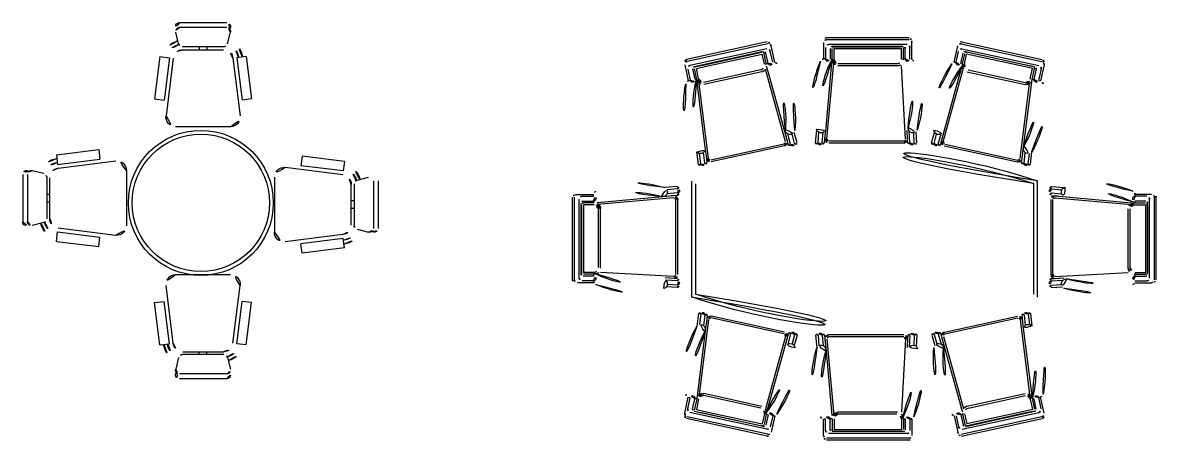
# Model space of a CAD drawing. Header units: millimetres. Extents: x -36495272392165 to 352544598049420, y -228287860276617 to 83349.
# Drawn here: x 961484830744.1 to 961484830976.5, y -675590104132.1 to -675590104046.6 of the extents above; entities that cross this region are included whole.
import ezdxf

# ---------------------------------------------------------------- set-up
doc = ezdxf.new("R2010")
doc.units = ezdxf.units.MM
doc.header["$MEASUREMENT"] = 0

# ---------------------------------------------------------------- blocks, each defined once
blk = doc.blocks.new('dining_sets')
at = {"color": 18, "true_color": 0x000000}
for p, q in [((8558.8, 10214.4), (8475.6, 10214.4)), ((8722, 10214.4), (8558.8, 10214.4)), ((8471.2, 10104.4), (8456.2, 10164.4)), ((8558.8, 10189.2), (8475.6, 10189.2)), ((8722, 10189.2), (8558.8, 10189.2)), ((8726.5, 10104.4), (8741.5, 10164.4)), ((11536.7, 10114.8), (11116.5, 10023.2)), ((11538.8, 10105.1), (11118.7, 10013.4)), ((11829.8, 10110.9), (11829.8, 10025.9)), ((12274.8, 10135.9), (11844.8, 10135.9)), ((12274.8, 10125.9), (11844.8, 10125.9)), ((12264.8, 10100.9), (11854.8, 10100.9)), ((12289.8, 10023.8), (12289.8, 10110.9)), ((12546, 10105.1), (12966.2, 10013.4)), ((12548.2, 10114.8), (12968.3, 10023.2)), ((8373.9, 10038.7), (8346.3, 9818.2)), ((8373.9, 10038.7), (8423.5, 10032.5)), ((8558.8, 10089.2), (8490.6, 10089.2)), ((8493, 10073.8), (8704.7, 10073.8)), ((8707, 10089.2), (8558.8, 10089.2)), ((8578.8, 10089.2), (8578.8, 10073.8)), ((8618.8, 10089.2), (8618.8, 10073.8)), ((8823.7, 10038.7), (8774.1, 10032.5)), ((8823.7, 10038.7), (8851.3, 9818.2)), ((11534.3, 10078.5), (11133.8, 9991.1)), ((11516.9, 10064.5), (11155.4, 9985.6)), ((11209.6, 9995.9), (11508.2, 10061.1)), ((11211.7, 9986.2), (11510.3, 10051.3)), ((11521.9, 9998.3), (11510.3, 10051.3)), ((11531.5, 10001), (11520.1, 10053.4)), ((11540.6, 10003.1), (11528.8, 10056.8)), ((11565, 10008.4), (11552.2, 10067)), ((11575.2, 10008.4), (11556.6, 10093.6)), ((11839.8, 10085.9), (11839.8, 10025.9)), ((11864.8, 10080.9), (11864.8, 10025.9)), ((11874.4, 10023.7), (11874.4, 10079.5)), ((12244.8, 10090.9), (11874.8, 10090.9)), ((11884.4, 10089.5), (12235.6, 10089.5)), ((11884.4, 10023.7), (11884.4, 10079.5)), ((11884.4, 10079.5), (12235.6, 10079.5)), ((12235.6, 10025.3), (12235.6, 10079.5)), ((12245.6, 10025.8), (12245.6, 10079.5)), ((12254.8, 10025.9), (12254.8, 10080.9)), ((12279.8, 10025.9), (12279.8, 10085.9)), ((12509.6, 10008.4), (12528.2, 10093.6)), ((12519.8, 10008.4), (12532.6, 10067)), ((12544.3, 10003.1), (12556, 10056.8)), ((12550.5, 10078.5), (12951.1, 9991.1)), ((12553.3, 10001), (12564.7, 10053.4)), ((12563, 9998.3), (12574.5, 10051.3)), ((12567.9, 10064.5), (12929.4, 9985.6)), ((12873.1, 9986.2), (12574.5, 10051.3)), ((12875.2, 9995.9), (12576.6, 10061.1)), ((8423.5, 10032.5), (8395.9, 9812)), ((8443.3, 10030), (8405.8, 9730)), ((8754.3, 10030), (8791.8, 9730)), ((8774.1, 10032.5), (8801.7, 9812)), ((11107.2, 9995.6), (11125.3, 9912.5)), ((11165.1, 9986.2), (11209.6, 9995.9)), ((11167.3, 9976.5), (11211.7, 9986.2)), ((11179.1, 9922), (11167.3, 9976.5)), ((11540.4, 10002.9), (11532.3, 10001.1)), ((11540.1, 9964.1), (11532.7, 9989.1)), ((11839.5, 10026), (11831.7, 10026)), ((11842.6, 9670.2), (11873.2, 10007.7)), ((11847.1, 9608.9), (11883.2, 10007.7)), ((11864.8, 10027.5), (11864.8, 10027.6)), ((11874.6, 10023), (11874.7, 10023.7)), ((12210.6, 10000.3), (11904.5, 10000.3)), ((12214.3, 9990.3), (11904.5, 9990.3)), ((12257.1, 9608.6), (12236, 9989.7)), ((12254.6, 10025.8), (12246.3, 10025.8)), ((12254.3, 10024.3), (12254.2, 10025.8)), ((12279.9, 10024.6), (12279.8, 10025.8)), ((12544.4, 10002.9), (12552.5, 10001.1)), ((12544.7, 9964.1), (12552.1, 9989.1)), ((12917.5, 9976.5), (12873.1, 9986.2)), ((12919.7, 9986.2), (12875.2, 9995.9)), ((12905.7, 9922), (12917.5, 9976.5)), ((12977.6, 9995.6), (12959.5, 9912.5)), ((11122.3, 9973.3), (11135.1, 9914.7)), ((11147.8, 9973.7), (11159.5, 9920)), ((11169.4, 9919.9), (11157.5, 9974.3)), ((11159.2, 9921.5), (11159.2, 9921.6)), ((11213.6, 9567.7), (11169.4, 9919.9)), ((11169.7, 9919.2), (11169.6, 9919.9)), ((11179.1, 9922), (11179.6, 9920.4)), ((11502.8, 9968.6), (11203.7, 9903.4)), ((11508.6, 9959.6), (11205.8, 9893.6)), ((11631.7, 9595.8), (11527.4, 9972.7)), ((11641.3, 9598.5), (11539.5, 9966.4)), ((12443.5, 9598.5), (12545.3, 9966.4)), ((12453.1, 9595.8), (12557.4, 9972.7)), ((12576.3, 9959.6), (12879, 9893.6)), ((12582.1, 9968.6), (12881.1, 9903.4)), ((12871.2, 9567.7), (12915.4, 9919.9)), ((12905.7, 9922), (12905.2, 9920.4)), ((12915.1, 9919.2), (12915.2, 9919.9)), ((12915.4, 9919.9), (12927.3, 9974.3)), ((12937, 9973.7), (12925.3, 9920)), ((12925.6, 9921.5), (12925.6, 9921.6)), ((12962.5, 9973.3), (12949.7, 9914.7)), ((11134.7, 9914.6), (11127.1, 9913)), ((11231.1, 9508.8), (11182.4, 9898.2)), ((12853.7, 9508.8), (12902.4, 9898.2)), ((12950.1, 9914.6), (12957.7, 9913)), ((8346.3, 9818.2), (8395.9, 9812)), ((8851.3, 9818.2), (8801.7, 9812)), ((8742.2, 9673.8), (8455.5, 9673.8)), ((11657.9, 9582.2), (11642.9, 9635.8)), ((11679.2, 9586.9), (11666.2, 9634.7)), ((11692.3, 9588.9), (11676.8, 9644)), ((11788.5, 9589.8), (11794.5, 9655.7)), ((11800.8, 9589.8), (11805.6, 9644.4)), ((11822.6, 9589.8), (11827.9, 9644.4)), ((11835.4, 9590.1), (11838.3, 9622.6)), ((11837.2, 9609.8), (11842.6, 9670.2)), ((12267.1, 9609.1), (12264.6, 9654.5)), ((12279.8, 9589.8), (12276.2, 9651.4)), ((12301.6, 9589.8), (12299, 9642.1)), ((12314.8, 9588.9), (12311.3, 9647.8)), ((12392.5, 9588.9), (12408, 9644)), ((12405.6, 9586.9), (12418.6, 9634.7)), ((12426.9, 9582.2), (12441.9, 9635.8)), ((11221.2, 9507.5), (11213.6, 9567.7)), ((11624.2, 9583.4), (11243.1, 9500.3)), ((11626.3, 9573.6), (11245.3, 9490.5)), ((11646.3, 9579.9), (11641.4, 9597.2)), ((11692.5, 9588), (11692.5, 9588.1)), ((11799.4, 9588), (11799.4, 9588.1)), ((12247.1, 9598), (11857.1, 9598)), ((12247.1, 9588), (11857.1, 9588)), ((12268, 9589.9), (12266.9, 9607.8)), ((12314.9, 9588), (12314.9, 9588.1)), ((12392.3, 9588), (12392.3, 9588.1)), ((12438.5, 9579.9), (12443.4, 9597.2)), ((12458.5, 9573.6), (12839.5, 9490.5)), ((12460.6, 9583.4), (12841.7, 9500.3)), ((12863.7, 9507.5), (12871.2, 9567.7)), ((7835.1, 9527.3), (8055.6, 9554.9)), ((7835.1, 9527.3), (7841.3, 9477.7)), ((7841.3, 9477.7), (8061.8, 9505.2)), ((8055.6, 9554.9), (8061.8, 9505.2)), ((9114.4, 9520.6), (9108.2, 9471)), ((9334.9, 9493), (9114.4, 9520.6)), ((11177.9, 9477.6), (11170.2, 9542.9)), ((11189.9, 9480.2), (11183, 9534.6)), ((11211.2, 9484.8), (11204.7, 9539.3)), ((11223.7, 9487.9), (11219.5, 9520.2)), ((12861.2, 9487.9), (12865.3, 9520.2)), ((12873.6, 9484.8), (12880.1, 9539.3)), ((12894.9, 9480.2), (12901.9, 9534.6)), ((12907, 9477.6), (12914.6, 9542.9)), ((7769.4, 9430), (7709.4, 9445)), ((7843.8, 9457.8), (8143.8, 9495.3)), ((8200, 9445.7), (8200, 9159)), ((9326.2, 9423.5), (9026.2, 9461)), ((9328.7, 9443.4), (9108.2, 9471)), ((9334.9, 9493), (9328.7, 9443.4)), ((11188.9, 9478.2), (11188.9, 9478.3)), ((12895.9, 9478.2), (12895.9, 9478.3)), ((7659.4, 9425.6), (7659.4, 9262.4)), ((7684.6, 9425.6), (7684.6, 9262.4)), ((7784.6, 9410.6), (7784.6, 9262.4)), ((7800, 9196.5), (7800, 9408.2)), ((8970, 9411.4), (8970, 9124.7)), ((9400.5, 9395.7), (9460.5, 9410.7)), ((9485.4, 9391.3), (9485.4, 9228.1)), ((9510.6, 9391.3), (9510.6, 9228.1)), ((11142.5, 9391), (11142.5, 8788.1)), ((12942.5, 9392.6), (12942.5, 8787.9)), ((9370, 9162.2), (9370, 9373.9)), ((9385.4, 9376.3), (9385.4, 9228.1)), ((11068.8, 9363.1), (11002.9, 9357.2)), ((11068.8, 9350.8), (11014.1, 9346)), ((11068.8, 9329), (11014.2, 9323.7)), ((11070.5, 9352.2), (11070.5, 9352.2)), ((11162.5, 9376.6), (11162.5, 8802.5)), ((12922.5, 9378.2), (12922.5, 8802.4)), ((13014.3, 9352.2), (13014.3, 9352.2)), ((13016, 9363.1), (13081.9, 9357.2)), ((13016, 9350.8), (13070.7, 9346)), ((13016, 9329), (13070.6, 9323.7)), ((7784.6, 9322.4), (7800, 9322.4)), ((7784.6, 9282.4), (7800, 9282.4)), ((9385.4, 9288.1), (9370, 9288.1)), ((10522.6, 8876.8), (10522.6, 9306.8)), ((10532.6, 8876.8), (10532.6, 9306.8)), ((10547.6, 9321.8), (10632.6, 9321.8)), ((10557.6, 8886.8), (10557.6, 9296.8)), ((10567.6, 8906.8), (10567.6, 9276.8)), ((10572.6, 9311.8), (10632.6, 9311.8)), ((10577.6, 9286.8), (10632.6, 9286.8)), ((10634.8, 9277.2), (10579.1, 9277.2)), ((10631, 9286.8), (10631, 9286.8)), ((10632.6, 9312.1), (10632.6, 9319.9)), ((10635.6, 9277), (10634.9, 9276.9)), ((11048.7, 9314.4), (10650.9, 9278.4)), ((11049.6, 9304.5), (10650.9, 9268.4)), ((11068.4, 9316.2), (11036, 9313.3)), ((11060.5, 8904.5), (11060.5, 9294.5)), ((11070.5, 8904.5), (11070.5, 9294.5)), ((13014.3, 8904.5), (13014.3, 9294.5)), ((13016.4, 9316.2), (13048.8, 9313.3)), ((13024.3, 8904.5), (13024.3, 9294.5)), ((13035.2, 9304.5), (13433.9, 9268.4)), ((13036.1, 9314.4), (13433.9, 9278.4)), ((13449.2, 9277), (13449.9, 9276.9)), ((13450, 9277.2), (13505.7, 9277.2)), ((13537.2, 9321.8), (13452.2, 9321.8)), ((13452.2, 9312.1), (13452.2, 9319.9)), ((13512.2, 9311.8), (13452.2, 9311.8)), ((13507.2, 9286.8), (13452.2, 9286.8)), ((13453.8, 9286.8), (13453.8, 9286.8)), ((13517.2, 8906.8), (13517.2, 9276.8)), ((13527.2, 8886.8), (13527.2, 9296.8)), ((13552.2, 8876.8), (13552.2, 9306.8)), ((13562.2, 8876.8), (13562.2, 9306.8)), ((7659.4, 9262.4), (7659.4, 9179.1)), ((7684.6, 9262.4), (7684.6, 9179.1)), ((7784.6, 9262.4), (7784.6, 9194.1)), ((9385.4, 9248.1), (9370, 9248.1)), ((9385.4, 9228.1), (9385.4, 9159.8)), ((9485.4, 9228.1), (9485.4, 9144.8)), ((9510.6, 9228.1), (9510.6, 9144.8)), ((10569.1, 9267.2), (10569.1, 8916.1)), ((10579.1, 9267.2), (10579.1, 8916.1)), ((10634.8, 9267.2), (10579.1, 9267.2)), ((10658.3, 8941.1), (10658.3, 9247.1)), ((10668.3, 8937.3), (10668.3, 9247.1)), ((13416.5, 8937.3), (13416.5, 9247.1)), ((13426.5, 8941.1), (13426.5, 9247.1)), ((13450, 9267.2), (13505.7, 9267.2)), ((13505.7, 9267.2), (13505.7, 8916.1)), ((13515.7, 9267.2), (13515.7, 8916.1)), ((7769.4, 9174.7), (7709.4, 9159.7)), ((7835.1, 9077.4), (7841.3, 9127)), ((7841.3, 9127), (8061.8, 9099.5)), ((7843.8, 9146.9), (8143.8, 9109.4)), ((8055.6, 9049.9), (8061.8, 9099.5)), ((9326.2, 9112.6), (9026.2, 9075.1)), ((9328.7, 9092.7), (9108.2, 9065.2)), ((9334.9, 9043.1), (9328.7, 9092.7)), ((9400.5, 9140.4), (9460.5, 9125.4)), ((7835.1, 9077.4), (8055.6, 9049.9)), ((9114.4, 9015.6), (9108.2, 9065.2)), ((9334.9, 9043.1), (9114.4, 9015.6)), ((10633.3, 8916.1), (10579.1, 8916.1)), ((11050, 8894.5), (10668.8, 8915.6)), ((13034.8, 8894.5), (13416, 8915.6)), ((13451.5, 8916.1), (13505.7, 8916.1)), ((8742.2, 8903.7), (8455.5, 8903.7)), ((10634.8, 8861.8), (10547.6, 8861.8)), ((10632.6, 8871.8), (10572.6, 8871.8)), ((10632.6, 8896.8), (10577.6, 8896.8)), ((10632.8, 8906.1), (10579.1, 8906.1)), ((10634.2, 8897.3), (10632.7, 8897.4)), ((10634, 8871.7), (10632.7, 8871.8)), ((10632.8, 8897), (10632.8, 8905.3)), ((11049.4, 8884.5), (11004.1, 8887)), ((11068.8, 8871.8), (11007.2, 8875.4)), ((11068.7, 8883.6), (11050.7, 8884.7)), ((13016, 8871.8), (13077.6, 8875.4)), ((13016.1, 8883.6), (13034.1, 8884.7)), ((13035.4, 8884.5), (13080.7, 8887)), ((13450, 8861.8), (13537.2, 8861.8)), ((13450.6, 8897.3), (13452.1, 8897.4)), ((13450.9, 8871.7), (13452.1, 8871.8)), ((13452, 8906.1), (13505.7, 8906.1)), ((13452, 8897), (13452, 8905.3)), ((13452.2, 8896.8), (13507.2, 8896.8)), ((13452.2, 8871.8), (13512.2, 8871.8)), ((8443.3, 8547.5), (8405.8, 8847.5)), ((8754.3, 8547.5), (8791.8, 8847.5)), ((11069.7, 8836.8), (11010.7, 8840.3)), ((11068.8, 8850), (11016.5, 8852.6)), ((11070.5, 8836.7), (11070.5, 8836.7)), ((13014.3, 8836.7), (13014.3, 8836.7)), ((13015.1, 8836.8), (13074.1, 8840.3)), ((13016, 8850), (13068.3, 8852.6)), ((8346.3, 8759.3), (8395.9, 8765.5)), ((8373.9, 8538.8), (8346.3, 8759.3)), ((8423.5, 8545), (8395.9, 8765.5)), ((8774.1, 8545), (8801.7, 8765.5)), ((8851.3, 8759.3), (8801.7, 8765.5)), ((8823.7, 8538.8), (8851.3, 8759.3)), ((11177.9, 8701.6), (11170.2, 8636.2)), ((11189.9, 8698.9), (11183, 8644.5)), ((11188.9, 8700.9), (11188.9, 8700.9)), ((11211.2, 8694.3), (11204.7, 8639.8)), ((11223.7, 8691.2), (11219.5, 8658.9)), ((11624.2, 8595.8), (11243.1, 8678.9)), ((11626.3, 8605.6), (11245.3, 8688.7)), ((12458.7, 8605.7), (12839.8, 8688.9)), ((12460.9, 8595.9), (12841.9, 8679.1)), ((12861.4, 8691.4), (12865.5, 8659.1)), ((12873.8, 8694.5), (12880.3, 8640)), ((12895.1, 8699.2), (12902.1, 8644.7)), ((12896.1, 8701.2), (12896.1, 8701.1)), ((12907.2, 8701.8), (12914.9, 8636.4)), ((11231.1, 8670.4), (11182.4, 8280.9)), ((11221.2, 8671.6), (11213.6, 8611.5)), ((12854, 8670.6), (12902.8, 8281.1)), ((12863.9, 8671.8), (12871.4, 8611.7)), ((11213.6, 8611.5), (11169.4, 8259.3)), ((11631.7, 8583.3), (11527.4, 8206.4)), ((11641.3, 8580.7), (11539.5, 8212.8)), ((11646.3, 8599.3), (11641.4, 8582)), ((11657.9, 8596.9), (11642.9, 8543.3)), ((11679.2, 8592.2), (11666.2, 8544.5)), ((11692.3, 8590.3), (11676.8, 8535.1)), ((11692.5, 8591.1), (11692.5, 8591)), ((11788.5, 8589.4), (11794.5, 8523.5)), ((11799.4, 8591.1), (11799.4, 8591.1)), ((11800.8, 8589.4), (11805.6, 8534.7)), ((11822.6, 8589.4), (11827.9, 8534.8)), ((11835.4, 8589), (11838.3, 8556.6)), ((11837.2, 8569.3), (11842.6, 8509)), ((11847.1, 8570.2), (11883.2, 8171.5)), ((12247.1, 8591.1), (11857.1, 8591.1)), ((12247.1, 8581.1), (11857.1, 8581.1)), ((12257.1, 8570.6), (12236, 8189.4)), ((12267.1, 8570), (12264.6, 8524.7)), ((12268, 8589.3), (12266.9, 8571.3)), ((12279.8, 8589.4), (12276.2, 8527.8)), ((12301.6, 8589.4), (12299, 8537)), ((12314.8, 8590.3), (12311.3, 8531.3)), ((12314.9, 8591.1), (12314.9, 8591.1)), ((12392.5, 8591.2), (12392.5, 8591.1)), ((12392.7, 8590.4), (12408.3, 8535.2)), ((12405.9, 8592.3), (12418.8, 8544.6)), ((12427.2, 8597), (12442.2, 8543.4)), ((12438.7, 8599.4), (12443.6, 8582.1)), ((12443.7, 8580.8), (12545.6, 8212.9)), ((12453.4, 8583.5), (12557.7, 8206.6)), ((12871.4, 8611.7), (12915.8, 8259.5)), ((8373.9, 8538.8), (8423.5, 8545)), ((8493, 8503.7), (8704.7, 8503.7)), ((8578.8, 8488.3), (8578.8, 8503.7)), ((8618.8, 8488.3), (8618.8, 8503.7)), ((8823.7, 8538.8), (8774.1, 8545)), ((11842.6, 8509), (11873.2, 8171.5)), ((8471.2, 8473.2), (8456.2, 8413.2)), ((8558.8, 8488.3), (8490.6, 8488.3)), ((8707, 8488.3), (8558.8, 8488.3)), ((8726.5, 8473.2), (8741.5, 8413.2)), ((8722, 8388.3), (8475.6, 8388.3)), ((8558.8, 8363.1), (8475.6, 8363.1)), ((8722, 8363.1), (8558.8, 8363.1)), ((11107.2, 8183.5), (11125.3, 8266.6)), ((11122.3, 8205.8), (11135.1, 8264.5)), ((11134.7, 8264.5), (11127.1, 8266.2)), ((11502.8, 8210.6), (11203.7, 8275.8)), ((11508.6, 8219.5), (11205.8, 8285.5)), ((12576.6, 8219.7), (12879.3, 8285.8)), ((12582.4, 8210.7), (12881.4, 8276)), ((12962.9, 8206.1), (12950.1, 8264.7)), ((12950.4, 8264.7), (12958, 8266.4)), ((12978, 8183.8), (12959.8, 8266.8)), ((11147.8, 8205.4), (11159.5, 8259.1)), ((11169.4, 8259.3), (11157.5, 8204.8)), ((11159.2, 8257.6), (11159.2, 8257.6)), ((11179.1, 8257.1), (11167.3, 8202.7)), ((11169.7, 8260), (11169.6, 8259.2)), ((11179.1, 8257.1), (11179.6, 8258.7)), ((11540.1, 8215.1), (11532.7, 8190.1)), ((12545.1, 8215.2), (12552.5, 8190.2)), ((12906, 8257.3), (12905.5, 8258.9)), ((12906, 8257.3), (12917.9, 8202.9)), ((12915.5, 8260.2), (12915.6, 8259.5)), ((12915.8, 8259.5), (12927.7, 8205)), ((12937.4, 8205.6), (12925.6, 8259.4)), ((12926, 8257.8), (12926, 8257.8)), ((11536.7, 8064.3), (11116.5, 8155.9)), ((11538.8, 8074.1), (11118.7, 8165.7)), ((11534.3, 8100.6), (11133.8, 8188)), ((11516.9, 8114.7), (11155.4, 8193.5)), ((11165.1, 8192.9), (11209.6, 8183.2)), ((11167.3, 8202.7), (11211.7, 8193)), ((11209.6, 8183.2), (11508.2, 8118.1)), ((11211.7, 8193), (11510.3, 8127.8)), ((11521.9, 8180.8), (11510.3, 8127.8)), ((11531.5, 8178.2), (11520.1, 8125.7)), ((11540.6, 8176), (11528.8, 8122.3)), ((11540.4, 8176.2), (11532.3, 8178)), ((11565, 8170.7), (11552.2, 8112.1)), ((11575.2, 8170.7), (11556.6, 8085.5)), ((11829.8, 8068.2), (11829.8, 8153.2)), ((11839.5, 8153.2), (11831.7, 8153.2)), ((11839.8, 8093.2), (11839.8, 8153.2)), ((11864.8, 8098.2), (11864.8, 8153.2)), ((11864.8, 8151.6), (11864.8, 8151.6)), ((11874.4, 8155.4), (11874.4, 8099.7)), ((11874.6, 8156.2), (11874.7, 8155.5)), ((11884.4, 8155.4), (11884.4, 8099.7)), ((12214.3, 8188.9), (11904.5, 8188.9)), ((12210.6, 8178.9), (11904.5, 8178.9)), ((12235.6, 8153.9), (12235.6, 8099.7)), ((12245.6, 8153.4), (12245.6, 8099.7)), ((12254.6, 8153.4), (12246.3, 8153.4)), ((12254.3, 8154.8), (12254.2, 8153.3)), ((12254.8, 8153.2), (12254.8, 8098.2)), ((12279.9, 8154.5), (12279.8, 8153.3)), ((12279.8, 8153.2), (12279.8, 8093.2)), ((12289.8, 8155.4), (12289.8, 8068.2)), ((12509.9, 8170.8), (12528.5, 8085.7)), ((12520.2, 8170.8), (12533, 8112.2)), ((12544.6, 8176.2), (12556.3, 8122.4)), ((12544.8, 8176.4), (12552.9, 8178.1)), ((12546.4, 8074.2), (12966.5, 8165.9)), ((12548.5, 8064.4), (12968.6, 8156.2)), ((12550.8, 8100.8), (12951.4, 8188.2)), ((12553.6, 8178.3), (12565.1, 8125.9)), ((12563.3, 8180.9), (12574.9, 8128)), ((12568.2, 8114.8), (12929.7, 8193.7)), ((12873.4, 8193.2), (12574.9, 8128)), ((12875.6, 8183.4), (12577, 8118.2)), ((12917.9, 8202.9), (12873.4, 8193.2)), ((12920, 8193.1), (12875.6, 8183.4)), ((12244.8, 8088.2), (11874.8, 8088.2)), ((11884.4, 8099.7), (12235.6, 8099.7)), ((11884.4, 8089.7), (12235.6, 8089.7)), ((12274.8, 8053.2), (11844.8, 8053.2)), ((12274.8, 8043.2), (11844.8, 8043.2)), ((12264.8, 8078.2), (11854.8, 8078.2))]:
    blk.add_line(p, q, dxfattribs=at)
for radius in [377.2, 357.2]:
    blk.add_circle((8587.2, 9277.5), radius, dxfattribs=at)
for centre, radius, start, end in [((8475.6, 10194.4), 20, 89.99998, 219.03837), ((8722, 10194.4), 20, 320.9616, 89.99998), ((8475.6, 10169.2), 20, 89.99998, 194.03622), ((8722, 10169.2), 20, 345.96374, 89.99998), ((8493, 10023.8), 100, 104.94736, 172.87497), ((8493, 10023.8), 80, 104.96165, 172.87497), ((8490.6, 10109.2), 20, 194.03622, 269.99998), ((8707, 10109.2), 20, 269.99998, 345.96374), ((8704.7, 10023.8), 80, 7.125, 75.03831), ((8704.7, 10023.8), 100, 7.125, 75.0526), ((11538.3, 10104.9), 10.3, 12.30339, 102.30331), ((11542, 10090.4), 15, 12.30331, 102.30295), ((11844.8, 10110.9), 15, 89.99964, 179.99927), ((11844.6, 10125.9), 10.3, 90, 179.99786), ((11854.8, 10085.9), 15, 89.99964, 179.99927), ((12264.8, 10085.9), 15, 0, 89.99964), ((12274.4, 10125.9), 10.3, 0.00008, 90), ((12274.8, 10110.9), 15, 0, 89.99964), ((12542.8, 10090.4), 15, 77.69705, 167.69669), ((12546.5, 10104.9), 10.3, 77.69669, 167.69661), ((8493, 10023.8), 50, 89.99998, 172.87497), ((8704.7, 10023.8), 50, 7.125, 89.99998), ((11510.3, 10051.3), 10, 12.30331, 102.30331), ((11519.1, 10054.7), 10, 12.30331, 102.30295), ((11537.5, 10063.9), 15, 12.30331, 102.30295), ((11874.8, 10080.9), 10, 89.99964, 179.99927), ((11884.4, 10079.5), 10, 90, 180), ((12235.6, 10079.5), 10, 0, 90), ((12244.8, 10080.9), 10, 0, 89.99964), ((12547.3, 10063.9), 15, 77.69705, 167.69669), ((12565.7, 10054.7), 10, 77.69705, 167.69669), ((12574.5, 10051.3), 10, 77.69669, 167.69669), ((11121.9, 9998.8), 15, 102.30295, 192.30259), ((11118.5, 10013.3), 10.3, 102.30331, 212.91571), ((11137, 9976.5), 15, 102.30295, 192.30259), ((11157.6, 9975.9), 10, 102.30295, 192.30259), ((11167.3, 9976.5), 10, 102.30331, 192.30331), ((11497.4, 9993), 25, 282.30331, 12.30331), ((11502.2, 9988.9), 30, 282.30331, 1.48781), ((11533.3, 9996.2), 5, 102.30331, 218.76679), ((11163.9, 9699.6), 468.8, 354.99229, 38.76679), ((11552.5, 10006.5), 12.6, 194.1944, 8.70907), ((11570.1, 9989.1), 20, 35.48283, 104.8136), ((11163.9, 9699.6), 518.8, 354.99229, 35.48283), ((12290.2, 9809.6), 518.8, 156.82048, 197.31102), ((11831.7, 10006), 20, 90, 156.82048), ((12290.2, 9809.6), 468.8, 153.56659, 197.31102), ((11851.7, 10026.3), 12.6, 180.00008, 359.99992), ((11864.4, 10018), 8.01, 59.41087, 90), ((11865.9, 10020.6), 5, 333.56659, 59.41087), ((11904.5, 10020.3), 30, 174.82512, 270), ((12290.2, 9809.6), 468.8, 152.23072, 152.43029), ((11904.5, 10020.3), 20, 174.82512, 270), ((12210.6, 10025.3), 25, 270, 0), ((12214.3, 10020.3), 30, 270, 351.05045), ((12246.3, 10020.8), 5, 90, 206.46347), ((11822.2, 9809.6), 468.8, 342.68898, 26.46347), ((12266.9, 10026.3), 12.2, 180.00008, 359.99992), ((12280.7, 10006), 20, 23.17952, 90), ((11822.2, 9809.6), 518.8, 342.68898, 23.17952), ((12920.9, 9699.6), 518.8, 144.51717, 185.00771), ((12920.9, 9699.6), 468.8, 141.23321, 185.00771), ((12514.7, 9989.1), 20, 75.1864, 144.51717), ((12532.3, 10006.5), 12.6, 171.29093, 345.8056), ((12551.5, 9996.2), 5, 321.23321, 77.69669), ((12582.6, 9988.9), 30, 178.51219, 257.69669), ((12587.4, 9993), 25, 167.69669, 257.69669), ((12917.5, 9976.5), 10, 347.69669, 77.69669), ((12927.3, 9975.9), 10, 347.69741, 77.69705), ((12947.9, 9976.5), 15, 347.69741, 77.69705), ((12963, 9998.8), 15, 347.69741, 77.69705), ((12966.3, 10013.3), 10.3, 327.08429, 77.69669), ((11146.6, 9917.5), 12.6, 192.30339, 12.30324), ((11160.8, 9912.1), 8.01, 71.71418, 102.30331), ((11161.7, 9915), 5, 345.86991, 71.71418), ((11199.4, 9922.9), 30, 187.12843, 282.30331), ((11199.4, 9922.9), 20, 187.12843, 282.30331), ((12885.4, 9922.9), 30, 257.69669, 352.87157), ((12885.4, 9922.9), 20, 257.69669, 352.87157), ((12923.1, 9915), 5, 108.28582, 194.13009), ((12924, 9912.1), 8.01, 77.69669, 108.28582), ((12938.2, 9917.5), 12.6, 167.69676, 347.69661), ((11621.2, 9799.3), 518.8, 169.12379, 209.61434), ((11131.4, 9893.4), 20, 102.30331, 169.12379), ((11621.2, 9799.3), 468.8, 165.86991, 209.61434), ((12463.6, 9799.3), 468.8, 330.38566, 14.13009), ((12463.6, 9799.3), 518.8, 330.38566, 10.87621), ((12953.4, 9893.4), 20, 10.87621, 77.69669), ((8455.5, 9723.8), 50, 172.87497, 269.99998), ((8742.2, 9723.8), 50, 269.99998, 7.125), ((11655.6, 9657.3, -272), 25, 176.93652, 356.93637), ((11816.8, 9666.7), 25, 195.36695, 15.36679), ((12295.2, 9667.5), 25.5, 173.94785, 343.30794), ((12429.2, 9657.3, -272), 25, 183.06363, 3.06348), ((11189.1, 9558.8), 25, 222.43099, 27.67011), ((11622, 9593.1), 10, 282.30331, 15.46385), ((11622, 9593.1), 20, 282.30331, 15.46385), ((11652, 9581.2), 5.74, 193.7607, 13.76055), ((11668.3, 9584.9), 11, 192.30339, 12.30324), ((11685.5, 9588.2), 6.7, 193.55259, 13.55243), ((11794.6, 9589.7), 6.16, 180.00008, 359.99992), ((11811.7, 9589.7), 10.9, 180.00008, 359.99992), ((11828.9, 9589.9), 6.36, 181.18243, 1.18228), ((11857.1, 9608), 20, 174.82512, 270), ((11857.1, 9608), 10, 174.82512, 270), ((12247.1, 9608), 20, 270, 3.16054), ((12247.1, 9608), 10, 270, 3.16054), ((12273.8, 9590), 5.74, 181.45739, 1.45724), ((12290.5, 9590.1), 11, 180.00008, 359.99992), ((12308, 9589.7), 6.7, 181.24927, 1.24912), ((12399.4, 9588.2), 6.7, 166.44757, 346.44741), ((12416.5, 9584.9), 11, 167.69676, 347.69661), ((12432.8, 9581.2), 5.74, 166.23945, 346.2393), ((12462.8, 9593.1), 20, 164.53615, 257.69669), ((12462.8, 9593.1), 10, 164.53615, 257.69669), ((12895.7, 9558.8), 25, 152.32989, 317.56901), ((7850, 9408.2), 100, 97.125, 165.0526), ((12044.9, 6691.5), 2846.3, 71.61728, 108.48347), ((12044.9, 6691.5), 2826.3, 71.90954, 108.19175), ((11241, 9510), 20, 187.12843, 282.30331), ((11241, 9510), 10, 187.12843, 282.30331), ((12843.8, 9510), 20, 257.69669, 352.87157), ((12843.8, 9510), 10, 257.69669, 352.87157), ((7679.4, 9425.6), 20, 50.96159, 179.99998), ((7704.6, 9425.6), 20, 75.96374, 179.99998), ((7850, 9408.2), 80, 97.125, 165.03831), ((7850, 9408.2), 50, 97.125, 179.99998), ((8150, 9445.7), 50, 359.99998, 97.125), ((9020, 9411.4), 50, 82.875, 180.00002), ((9320, 9373.9), 80, 14.96169, 82.875), ((9320, 9373.9), 100, 14.9474, 82.875), ((11183.9, 9478.8), 6.16, 192.30339, 12.30324), ((11200.5, 9482.5), 10.9, 192.30339, 12.30324), ((11217.4, 9486.3), 6.36, 193.48575, 13.48559), ((12867.4, 9486.3), 6.36, 166.51441, 346.51425), ((12884.3, 9482.5), 10.9, 167.69676, 347.69661), ((12900.9, 9478.8), 6.16, 167.69676, 347.69661), ((7764.6, 9410.6), 20, 359.99998, 75.96374), ((9320, 9373.9), 50, 0.00002, 82.875), ((9405.4, 9376.3), 20, 104.03626, 180.00002), ((10652.6, 9319.9), 20, 113.17952, 180), ((10848.9, 8861.4), 468.8, 72.68898, 116.4334), ((10848.9, 8861.4), 518.8, 72.68898, 113.17952), ((10991.8, 9334.8), 25, 254.63321, 74.63305), ((11068.7, 9322.7), 6.36, 268.81772, 88.81757), ((11068.8, 9357), 6.16, 270.00008, 89.99992), ((11068.8, 9339.9), 10.9, 270.00008, 89.99992), ((13016, 9339.9), 10.9, 90.00008, 269.99992), ((13016.1, 9322.7), 6.36, 91.18243, 271.18228), ((13016, 9357), 6.16, 90.00008, 269.99992), ((13093, 9334.8), 25, 105.36695, 285.36679), ((13235.9, 8861.4), 518.8, 66.82048, 107.31102), ((13235.9, 8861.4), 468.8, 63.5666, 107.31102), ((13432.2, 9319.9), 20, 0, 66.82048), ((10532.7, 9307), 10.3, 90.00214, 180), ((10547.6, 9306.8), 15, 90.00073, 180.00036), ((10572.6, 9296.8), 15, 90.00073, 180.00036), ((10577.6, 9276.8), 10, 90.00073, 180.00036), ((10579.1, 9267.2), 10, 90, 180), ((10848.9, 8861.4), 468.8, 117.56971, 117.76928), ((10632.3, 9299.9), 12.6, 270.00008, 89.99992), ((10640.6, 9287.2), 8.01, 180, 210.58913), ((10638, 9285.7), 5, 210.58913, 296.4334), ((10638.3, 9247.1), 30, 0, 95.17488), ((11050.5, 9294.5), 20, 0, 95.17488), ((11050.5, 9294.5), 10, 0, 95.17488), ((13034.3, 9294.5), 20, 84.82512, 180), ((13034.3, 9294.5), 10, 84.82512, 180), ((13446.5, 9247.1), 30, 84.82512, 180), ((13452.5, 9299.9), 12.6, 90.00008, 269.99992), ((13446.8, 9285.7), 5, 243.5666, 329.41087), ((13444.2, 9287.2), 8.01, 329.41087, 0), ((13235.9, 8861.4), 468.8, 62.23072, 62.43029), ((13505.7, 9267.2), 10, 0, 90), ((13507.2, 9276.8), 10, 359.99964, 89.99927), ((13512.2, 9296.8), 15, 359.99964, 89.99927), ((13537.2, 9306.8), 15, 359.99964, 89.99927), ((13552.1, 9307), 10.3, 0, 89.99786), ((10638.3, 9247.1), 20, 0, 95.17488), ((13446.5, 9247.1), 20, 84.82512, 180), ((7679.4, 9179.1), 20, 179.99998, 309.03837), ((7704.6, 9179.1), 20, 179.99998, 284.03623), ((7850, 9196.5), 100, 194.94736, 262.87497), ((7764.6, 9194.1), 20, 284.03623, 359.99998), ((7850, 9196.5), 80, 194.96165, 262.87497), ((7850, 9196.5), 50, 179.99998, 262.87497), ((8150, 9159), 50, 262.87497, 359.99998), ((9320, 9162.2), 50, 277.12503, 0.00002), ((9405.4, 9159.8), 20, 180.00002, 255.96377), ((9020, 9124.7), 50, 180.00002, 277.12503), ((9320, 9162.2), 80, 277.12503, 345.03835), ((9320, 9162.2), 100, 277.12503, 345.05264), ((9465.4, 9144.8), 20, 255.96377, 0.00002), ((9490.6, 9144.8), 20, 230.96163, 0.00002), ((10579.1, 8916.1), 10, 180, 270), ((10633.3, 8941.1), 25, 270, 0), ((10638.3, 8937.3), 30, 278.94955, 0), ((13446.5, 8937.3), 30, 180, 261.05045), ((13451.5, 8941.1), 25, 180, 270), ((13505.7, 8916.1), 10, 270, 0), ((8455.5, 8853.7), 50, 90.00002, 187.12503), ((8742.2, 8853.7), 50, 352.875, 90.00002), ((10532.7, 8877.2), 10.3, 180, 269.99992), ((10547.6, 8876.8), 15, 180.00036, 270), ((10572.6, 8886.8), 15, 180.00036, 270), ((10577.6, 8906.8), 10, 180.00036, 270), ((10632.3, 8884.7), 12.2, 270.00008, 89.99992), ((10652.6, 8870.9), 20, 180, 246.82048), ((10637.8, 8905.3), 5, 63.53653, 180), ((10848.9, 9329.4), 468.8, 243.53653, 287.31102), ((10991.1, 8856.5), 25.5, 286.69206, 96.05215), ((11050.5, 8904.5), 20, 266.83946, 0), ((11050.5, 8904.5), 10, 266.83946, 0), ((11068.6, 8877.8), 5.74, 268.54276, 88.54261), ((11068.4, 8861.1), 11, 270.00008, 89.99992), ((13016.4, 8861.1), 11, 90.00008, 269.99992), ((13016.2, 8877.8), 5.74, 91.45739, 271.45724), ((13034.3, 8904.5), 20, 180, 273.16054), ((13034.3, 8904.5), 10, 180, 273.16054), ((13093.7, 8856.5), 25.5, 83.94785, 253.30794), ((13235.9, 9329.4), 468.8, 252.68898, 296.46347), ((13432.2, 8870.9), 20, 293.17952, 0), ((13452.5, 8884.7), 12.2, 90.00008, 269.99992), ((13447, 8905.3), 5, 0, 116.46347), ((13507.2, 8906.8), 10, 270, 359.99964), ((13512.2, 8886.8), 15, 270, 359.99964), ((13537.2, 8876.8), 15, 270, 359.99964), ((13552.1, 8877.2), 10.3, 270.00008, 0), ((10848.9, 9329.4), 518.8, 246.82048, 287.31102), ((11068.9, 8843.6), 6.7, 268.75088, 88.75073), ((12042.8, 11474.5), 2813.2, 251.76615, 288.22322), ((13015.9, 8843.6), 6.7, 91.24927, 271.24912), ((13235.9, 9329.4), 518.8, 252.68898, 293.17952), ((12042.8, 11474.5), 2833.2, 251.4733, 288.51612), ((11183.9, 8700.3), 6.16, 347.69676, 167.69661), ((11200.5, 8696.7), 10.9, 347.69676, 167.69661), ((11217.4, 8692.9), 6.36, 346.51441, 166.51425), ((11241, 8669.1), 20, 77.69669, 172.87157), ((11241, 8669.1), 10, 77.69669, 172.87157), ((12844, 8669.3), 20, 7.14329, 102.31817), ((12844, 8669.3), 10, 7.14329, 102.31817), ((12867.7, 8693.1), 6.36, 13.50061, 193.50045), ((12884.5, 8696.9), 10.9, 12.31825, 192.3181), ((12901.2, 8700.5), 6.16, 12.31825, 192.3181), ((11621.2, 8379.8), 518.8, 150.38566, 190.87621), ((11189.1, 8620.3), 25, 332.32989, 137.56901), ((12895.9, 8620.6), 25, 42.44585, 207.68497), ((12463.9, 8379.9), 518.8, 349.13865, 29.6292), ((11621.2, 8379.8), 468.8, 150.38566, 194.13009), ((11622, 8586), 10, 344.53615, 77.69669), ((11622, 8586), 20, 344.53615, 77.69669), ((11652, 8597.9), 5.74, 346.23945, 166.2393), ((11668.3, 8594.2), 11, 347.69676, 167.69661), ((11685.5, 8590.9), 6.7, 346.44757, 166.44741), ((11794.6, 8589.4), 6.16, 0.00008, 179.99992), ((11811.7, 8589.4), 10.9, 0.00008, 179.99992), ((11828.9, 8589.3), 6.36, 358.81772, 178.81757), ((11857.1, 8571.1), 20, 90, 185.17488), ((11857.1, 8571.1), 10, 90, 185.17488), ((12247.1, 8571.1), 20, 356.83946, 90), ((12247.1, 8571.1), 10, 356.83946, 90), ((12273.8, 8589.2), 5.74, 358.54276, 178.54261), ((12290.5, 8589), 11, 0.00008, 179.99992), ((12308, 8589.4), 6.7, 358.75088, 178.75073), ((12399.6, 8591), 6.7, 13.56745, 193.56729), ((12416.8, 8594.3), 11, 12.31825, 192.3181), ((12433.1, 8598), 5.74, 13.77556, 193.77541), ((12463, 8586.1), 20, 102.31817, 195.47871), ((12463, 8586.1), 10, 102.31817, 195.47871), ((12463.9, 8379.9), 468.8, 345.88477, 29.6292), ((8493, 8553.7), 100, 187.12503, 255.05264), ((8493, 8553.7), 80, 187.12503, 255.03835), ((8493, 8553.7), 50, 187.12503, 270.00002), ((8704.7, 8553.7), 50, 270.00002, 352.875), ((8704.7, 8553.7), 80, 284.96169, 352.875), ((8704.7, 8553.7), 100, 284.9474, 352.875), ((11163.9, 8479.6), 468.8, 321.23321, 5.00771), ((11163.9, 8479.6), 518.8, 324.51717, 5.00771), ((11655.6, 8521.9, -272), 25, 3.06363, 183.06348), ((12290.2, 8369.5), 518.8, 162.68898, 203.17952), ((11816.8, 8512.4), 25, 344.63321, 164.63305), ((12290.2, 8369.5), 468.8, 162.68898, 206.43341), ((11822.2, 8369.5), 468.8, 333.53653, 17.31102), ((12295.2, 8511.7), 25.5, 16.69206, 186.05215), ((11822.2, 8369.5), 518.8, 336.82048, 17.31102), ((12921.1, 8479.8), 518.8, 175.00715, 215.49769), ((12429.4, 8522, -272), 25, 356.95138, 176.95123), ((12921.1, 8479.8), 468.8, 175.00715, 218.78165), ((8490.6, 8468.3), 20, 90.00002, 165.96378), ((8707, 8468.3), 20, 14.03626, 90.00002), ((8475.6, 8408.3), 20, 165.96378, 270.00002), ((8475.6, 8383.1), 20, 140.96163, 270.00002), ((8722, 8408.3), 20, 270.00002, 14.03626), ((8722, 8383.1), 20, 270.00002, 39.0384), ((11131.4, 8285.7), 20, 190.87621, 257.69669), ((11146.6, 8261.6), 12.6, 347.69676, 167.69661), ((11161.7, 8264.2), 5, 288.28582, 14.13009), ((11199.4, 8256.2), 30, 77.69669, 172.87157), ((11199.4, 8256.2), 20, 77.69669, 172.87157), ((12885.7, 8256.5), 30, 7.14329, 102.31817), ((12885.7, 8256.5), 20, 7.14329, 102.31817), ((12923.4, 8264.4), 5, 165.88477, 251.72905), ((12938.5, 8261.8), 12.6, 12.31825, 192.3181), ((12953.8, 8286), 20, 282.31817, 349.13865), ((11137, 8202.6), 15, 167.69741, 257.69705), ((11157.6, 8203.3), 10, 167.69741, 257.69705), ((11160.8, 8267), 8.01, 257.69669, 288.28582), ((11497.4, 8186.1), 25, 347.69669, 77.69669), ((11502.2, 8190.2), 30, 358.51219, 77.69669), ((12583, 8190.4), 30, 102.31817, 181.50267), ((12587.7, 8186.3), 25, 102.31817, 192.31817), ((12924.3, 8267.3), 8.01, 251.72905, 282.31817), ((12927.6, 8203.5), 10, 282.31781, 12.31745), ((12948.2, 8202.9), 15, 282.31781, 12.31745), ((11121.9, 8180.4), 15, 167.69741, 257.69705), ((11118.5, 8165.8), 10.3, 147.08429, 257.69669), ((11167.3, 8202.7), 10, 167.69669, 257.69669), ((11533.3, 8182.9), 5, 141.23321, 257.69669), ((11552.5, 8172.6), 12.6, 351.29093, 165.8056), ((11570.1, 8190), 20, 255.1864, 324.51717), ((11831.7, 8173.2), 20, 203.17952, 270), ((11851.7, 8152.8), 12.6, 0.00008, 179.99992), ((11864.4, 8161.2), 8.01, 270, 300.58913), ((11865.9, 8158.6), 5, 300.58913, 26.43341), ((11904.5, 8158.9), 30, 90, 185.17488), ((12290.2, 8369.5), 468.8, 207.56971, 207.76928), ((11904.5, 8158.9), 20, 90, 185.17488), ((12210.6, 8153.9), 25, 0, 90), ((12214.3, 8158.9), 30, 8.94955, 90), ((12246.3, 8158.4), 5, 153.53653, 270), ((12266.9, 8152.8), 12.2, 0.00008, 179.99992), ((12280.7, 8173.2), 20, 270, 336.82048), ((12515.1, 8190.2), 20, 215.49769, 284.82846), ((12532.6, 8172.8), 12.6, 14.20926, 188.72393), ((12551.8, 8183), 5, 282.31817, 38.78165), ((12917.9, 8202.9), 10, 282.31817, 12.31817), ((12963.3, 8180.6), 15, 282.31781, 12.31745), ((12966.7, 8166), 10.3, 282.31817, 32.93057), ((11510.3, 8127.8), 10, 257.69669, 347.69669), ((11519.1, 8124.4), 10, 257.69705, 347.69669), ((11537.5, 8115.3), 15, 257.69705, 347.69669), ((11854.8, 8093.2), 15, 180.00073, 270.00036), ((11874.8, 8098.2), 10, 180.00073, 270.00036), ((11884.4, 8099.7), 10, 180, 270), ((12235.6, 8099.7), 10, 270, 0), ((12244.8, 8098.2), 10, 270.00036, 0), ((12264.8, 8093.2), 15, 270.00036, 0), ((12547.6, 8115.4), 15, 192.31817, 282.31781), ((12566.1, 8124.6), 10, 192.31817, 282.31781), ((12574.9, 8128), 10, 192.31817, 282.31817), ((11538.3, 8074.2), 10.3, 257.69669, 347.69661), ((11542, 8088.7), 15, 257.69705, 347.69669), ((11844.8, 8068.2), 15, 180.00073, 270.00036), ((11844.6, 8053.2), 10.3, 180.00214, 270), ((12274.4, 8053.2), 10.3, 270, 359.99992), ((12274.8, 8068.2), 15, 270.00036, 0), ((12543.2, 8088.9), 15, 192.31817, 282.31781), ((12546.8, 8074.3), 10.3, 192.31825, 282.31817)]:
    blk.add_arc(centre, radius, start, end, dxfattribs=at)

msp = doc.modelspace()

# ---------------------------------------------------------------- block references
at = {"xscale": 0.03937007874015748, "yscale": 0.03937007874015748, "zscale": 0.03937007874015748}
msp.add_blockref('dining_sets', (961484830442.53, -675590104448.72), dxfattribs=at)

doc.saveas('drawing.dxf')
